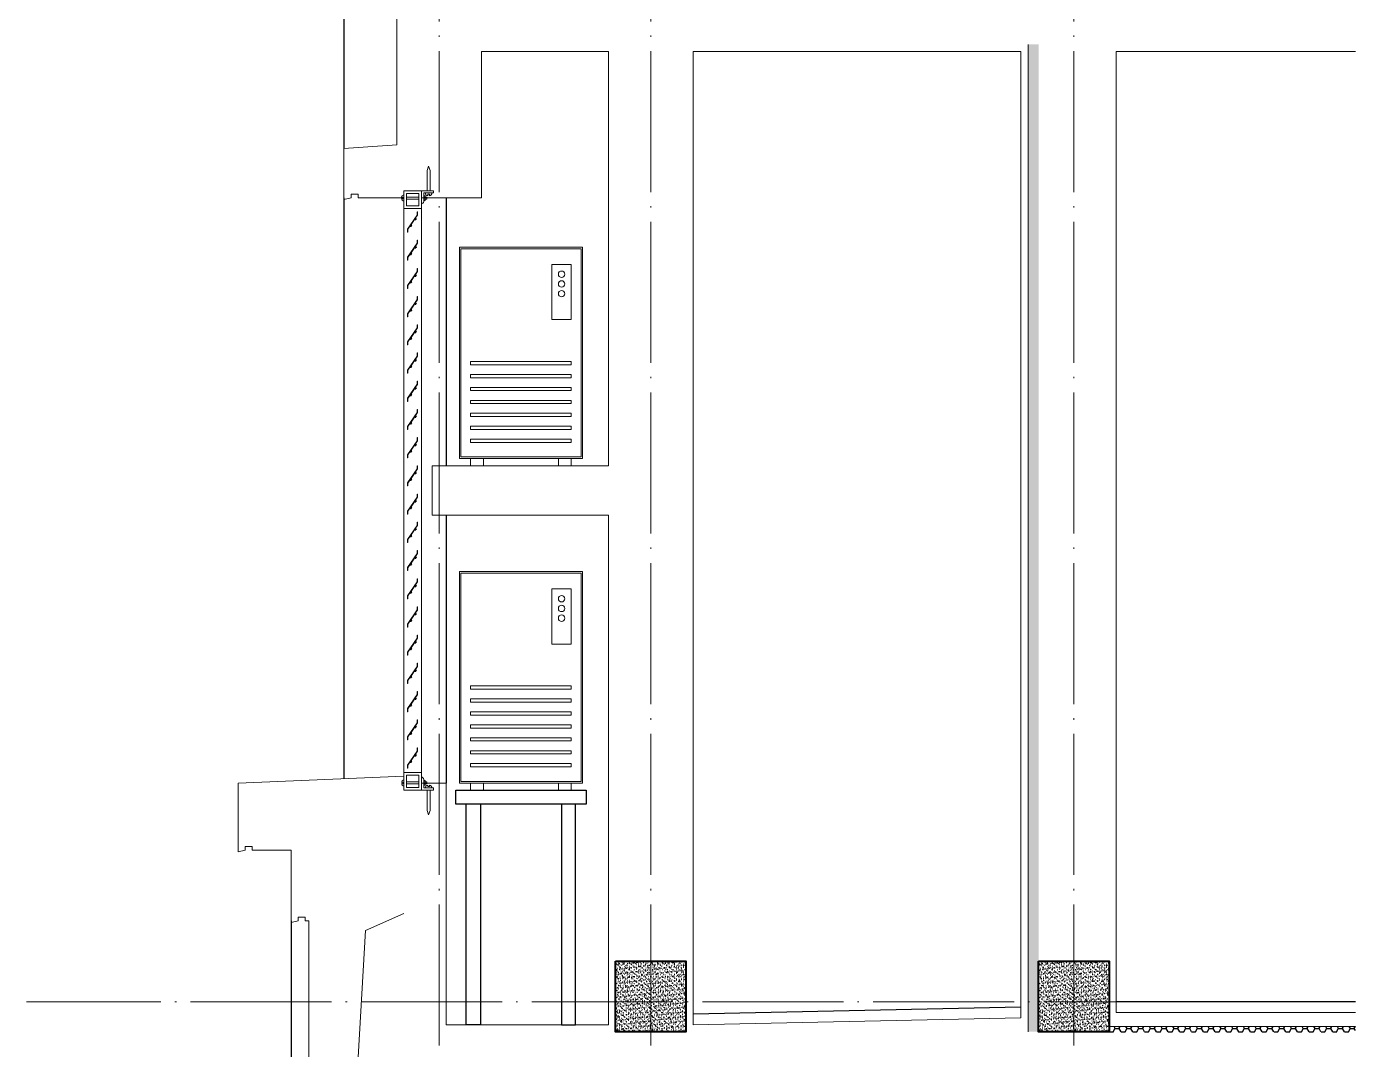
# Model space of a CAD drawing. Extents: x 27938 to 725830, y -209821 to 1628073.
# Drawn here: x 441973 to 445742, y -162778 to -159878 of the extents above; entities that cross this region are included whole.
import ezdxf

# ---------------------------------------------------------------- set-up
doc = ezdxf.new("R2010")
doc.units = 0
doc.header["$LTSCALE"] = 1000
doc.header["$MEASUREMENT"] = 0
doc.linetypes.add('DOTE', pattern=[2.42, 2, -0.2, 0.02, -0.2])
for name, color, linetype, lineweight in [('DOTE', 19, 'DOTE', 9), ('PUB_HATCH', 8, 'Continuous', 9), ('WALL', 9, 'Continuous', 40), ('内粉刷', 37, 'Continuous', 9), ('平面-空调室外机', 143, 'Continuous', 9), ('立面-洞口示意', 152, 'Continuous', 13), ('立面-百叶', 36, 'Continuous', 9)]:
    doc.layers.add(name, color=color, linetype=linetype, lineweight=lineweight)
for name, color, linetype in [('看线', 251, 'Continuous'), ('空调外机', 8, 'Continuous'), ('立面-看线', 251, 'Continuous')]:
    doc.layers.add(name, color=color, linetype=linetype)

# ---------------------------------------------------------------- blocks, each defined once
blk = doc.blocks.new('kongtiao')
for p, q in [((-338.7, 49), (-338.7, -550.8)), ((11, 49), (-338.7, 49)), ((-334.1, 44.4), (-334.1, -546.2)), ((6.4, 44.4), (-334.1, 44.4)), ((6.4, -546.2), (6.4, 44.4)), ((11, -550.8), (11, 49)), ((-76.2, -0.5), (-76.2, -156.5)), ((-21.1, -0.5), (-76.2, -0.5)), ((-21.1, -156.5), (-21.1, -0.5)), ((-76.2, -156.5), (-21.1, -156.5)), ((-338.7, -550.8), (11, -550.8)), ((-334.1, -546.2), (6.4, -546.2)), ((-306.6, -550.8), (-306.6, -571.2)), ((-269.8, -571.2), (-269.8, -550.8)), ((-57.9, -571.2), (-57.9, -550.8)), ((-21.1, -550.8), (-21.1, -571.2)), ((-306.6, -571.2), (-269.8, -571.2)), ((-21.1, -571.2), (-57.9, -571.2))]:
    blk.add_line(p, q)
for points in [[(-306.6, -275.4), (-21.1, -275.4), (-21.1, -284.6), (-306.6, -284.6)], [(-306.6, -312.1), (-21.1, -312.1), (-21.1, -321.3), (-306.6, -321.3)], [(-306.6, -348.8), (-21.1, -348.8), (-21.1, -358), (-306.6, -358)], [(-306.6, -385.6), (-21.1, -385.6), (-21.1, -394.7), (-306.6, -394.7)], [(-306.6, -422.3), (-21.1, -422.3), (-21.1, -431.5), (-306.6, -431.5)], [(-306.6, -459), (-21.1, -459), (-21.1, -468.2), (-306.6, -468.2)], [(-306.6, -495.7), (-21.1, -495.7), (-21.1, -504.9), (-306.6, -504.9)]]:
    blk.add_lwpolyline(points, close=True)
for centre in [(-48.7, -28), (-48.7, -55.6), (-48.7, -83.1)]:
    blk.add_circle(centre, 9.18)
blk = doc.blocks.new('GDFGDGDXAXAFDSD')
at = {"layer": '立面-百叶'}
for p, q in [((885057.2, -117828.8), (885061.1, -117816.2)), ((885057.2, -117886.1), (885057.2, -117828.8)), ((885061.1, -117816.2), (885065.4, -117828.8)), ((885065.4, -117886.1), (885065.4, -117828.8)), ((884987.9, -117904.4), (884984.4, -117904.4)), ((884987.9, -117908.9), (884984.4, -117908.9)), ((884987.9, -117904.4), (884987.9, -117908.9)), ((885033.9, -117904), (884998.9, -117904)), ((885033.9, -117910.2), (884998.9, -117910.2)), ((885041.4, -117886.1), (885075.1, -117886.1)), ((885047.6, -117892.3), (885047.6, -117917.7)), ((885047.6, -117892.3), (885075.1, -117892.3)), ((885056.8, -117904), (885047.6, -117904)), ((885056.8, -117910.2), (885047.6, -117910.2)), ((885056.8, -117910.2), (885056.8, -117904)), ((885058.8, -117896.2), (885058.8, -117900.5)), ((885058.8, -117896.2), (885064.2, -117896.2)), ((885064.2, -117896.2), (885064.2, -117900.5)), ((885075.1, -117892.3), (885075.1, -117886.1)), ((884991.4, -119536), (884991.4, -117936.1)), ((885041.4, -119536), (885041.4, -117936.1)), ((884987.9, -119563.2), (884984.4, -119563.2)), ((884987.9, -119567.8), (884984.4, -119567.8)), ((884987.9, -119567.8), (884987.9, -119563.2)), ((885033.9, -119561.9), (884998.9, -119561.9)), ((885033.9, -119568.2), (884998.9, -119568.2)), ((885047.6, -119579.8), (885047.6, -119554.4)), ((885056.8, -119561.9), (885047.6, -119561.9)), ((885056.8, -119568.2), (885047.6, -119568.2)), ((885047.6, -119579.8), (885075.1, -119579.8)), ((885056.8, -119561.9), (885056.8, -119568.2)), ((885058.8, -119575.9), (885058.8, -119571.7)), ((885058.8, -119575.9), (885064.2, -119575.9)), ((885064.2, -119575.9), (885064.2, -119571.7)), ((885075.1, -119579.8), (885075.1, -119586)), ((885041.4, -119586), (885075.1, -119586)), ((885057.2, -119586), (885057.2, -119643.4)), ((885065.4, -119586), (885065.4, -119643.3)), ((885057.2, -119643.4), (885061.1, -119655.9)), ((885061.1, -119655.9), (885065.4, -119643.3))]:
    blk.add_line(p, q, dxfattribs=at)
at = {"layer": '立面-百叶', "elevation": 0}
for points in [[(884991.4, -117886.1), (884991.4, -117936.1), (885041.4, -117936.1), (885041.4, -117886.1)], [(884998.9, -117893.6), (884998.9, -117928.6), (885033.9, -117928.6), (885033.9, -117893.6)]]:
    blk.add_lwpolyline(points, close=True, dxfattribs=at)
at = {"layer": '立面-百叶'}
for points in [[(885047.7, -117900.5), (885051.9, -117900.5), (885051.9, -117913.6), (885047.7, -117913.6)], [(885047.7, -119571.6), (885051.9, -119571.6), (885051.9, -119558.5), (885047.7, -119558.5)]]:
    blk.add_lwpolyline(points, dxfattribs=at)
at = {"layer": '立面-百叶', "elevation": 0}
for points in [[(885014.1, -117985.3, 0.381382), (885011.6, -117982.5, -0.56119), (885011.5, -117982.3), (885021.3, -117967.9, -0.56119), (885021.6, -117967.9, 0.381382), (885025, -117969.1, 0.433252), (885025.1, -117968.9), (885024.7, -117968.1, 0.372825), (885024.4, -117968, -2.886751), (885025.5, -117966.4, 0.372825), (885025.7, -117966.7), (885026.6, -117966.7, 0.433252), (885026.7, -117966.6, 0.381382), (885024.3, -117963.8, -0.56119), (885024.2, -117963.5), (885029.9, -117955.2), (885029.9, -117946.3), (885029, -117946.3), (885029, -117955), (885002, -117994.8), (885002, -118003.4), (885002.8, -118003.4), (885002.8, -117995.1), (885008.6, -117986.6, -0.56119), (885008.9, -117986.6, 0.381382), (885012.3, -117987.8, 0.433252), (885012.4, -117987.6), (885012.1, -117986.8, 0.372825), (885011.8, -117986.7, -2.886751), (885012.8, -117985.2, 0.372825), (885013, -117985.4), (885013.9, -117985.4, 0.433252)], [(885014.1, -118065.3, 0.381382), (885011.6, -118062.5, -0.56119), (885011.5, -118062.3), (885021.3, -118047.9, -0.56119), (885021.6, -118047.9, 0.381382), (885025, -118049.1, 0.433252), (885025.1, -118048.9), (885024.7, -118048.1, 0.372825), (885024.4, -118048, -2.886751), (885025.5, -118046.4, 0.372825), (885025.7, -118046.7), (885026.6, -118046.7, 0.433252), (885026.7, -118046.6, 0.381382), (885024.3, -118043.8, -0.56119), (885024.2, -118043.5), (885029.9, -118035.2), (885029.9, -118026.3), (885029, -118026.3), (885029, -118035), (885002, -118074.8), (885002, -118083.4), (885002.8, -118083.4), (885002.8, -118075.1), (885008.6, -118066.6, -0.56119), (885008.9, -118066.6, 0.381382), (885012.3, -118067.8, 0.433252), (885012.4, -118067.6), (885012.1, -118066.8, 0.372825), (885011.8, -118066.7, -2.886751), (885012.8, -118065.2, 0.372825), (885013, -118065.4), (885013.9, -118065.4, 0.433252)], [(885014.1, -118145.3, 0.381382), (885011.6, -118142.5, -0.56119), (885011.5, -118142.3), (885021.3, -118127.9, -0.56119), (885021.6, -118127.9, 0.381382), (885025, -118129.1, 0.433252), (885025.1, -118128.9), (885024.7, -118128.1, 0.372825), (885024.4, -118128, -2.886751), (885025.5, -118126.4, 0.372825), (885025.7, -118126.7), (885026.6, -118126.7, 0.433252), (885026.7, -118126.6, 0.381382), (885024.3, -118123.8, -0.56119), (885024.2, -118123.5), (885029.9, -118115.2), (885029.9, -118106.3), (885029, -118106.3), (885029, -118115), (885002, -118154.8), (885002, -118163.4), (885002.8, -118163.4), (885002.8, -118155.1), (885008.6, -118146.6, -0.56119), (885008.9, -118146.6, 0.381382), (885012.3, -118147.8, 0.433252), (885012.4, -118147.6), (885012.1, -118146.8, 0.372825), (885011.8, -118146.7, -2.886751), (885012.8, -118145.2, 0.372825), (885013, -118145.4), (885013.9, -118145.4, 0.433252)], [(885014.1, -118225.3, 0.381382), (885011.6, -118222.5, -0.56119), (885011.5, -118222.3), (885021.3, -118207.9, -0.56119), (885021.6, -118207.9, 0.381382), (885025, -118209.1, 0.433252), (885025.1, -118208.9), (885024.7, -118208.1, 0.372825), (885024.4, -118208, -2.886751), (885025.5, -118206.4, 0.372825), (885025.7, -118206.7), (885026.6, -118206.7, 0.433252), (885026.7, -118206.6, 0.381382), (885024.3, -118203.8, -0.56119), (885024.2, -118203.5), (885029.9, -118195.2), (885029.9, -118186.3), (885029, -118186.3), (885029, -118195), (885002, -118234.8), (885002, -118243.4), (885002.8, -118243.4), (885002.8, -118235.1), (885008.6, -118226.6, -0.56119), (885008.9, -118226.6, 0.381382), (885012.3, -118227.8, 0.433252), (885012.4, -118227.6), (885012.1, -118226.8, 0.372825), (885011.8, -118226.7, -2.886751), (885012.8, -118225.2, 0.372825), (885013, -118225.4), (885013.9, -118225.4, 0.433252)], [(885014.1, -118305.3, 0.381382), (885011.6, -118302.5, -0.56119), (885011.5, -118302.3), (885021.3, -118287.9, -0.56119), (885021.6, -118287.9, 0.381382), (885025, -118289.1, 0.433252), (885025.1, -118288.9), (885024.7, -118288.1, 0.372825), (885024.4, -118288, -2.886751), (885025.5, -118286.4, 0.372825), (885025.7, -118286.7), (885026.6, -118286.7, 0.433252), (885026.7, -118286.6, 0.381382), (885024.3, -118283.8, -0.56119), (885024.2, -118283.5), (885029.9, -118275.2), (885029.9, -118266.3), (885029, -118266.3), (885029, -118275), (885002, -118314.8), (885002, -118323.4), (885002.8, -118323.4), (885002.8, -118315.1), (885008.6, -118306.6, -0.56119), (885008.9, -118306.6, 0.381382), (885012.3, -118307.8, 0.433252), (885012.4, -118307.6), (885012.1, -118306.8, 0.372825), (885011.8, -118306.7, -2.886751), (885012.8, -118305.2, 0.372825), (885013, -118305.4), (885013.9, -118305.4, 0.433252)], [(885014.1, -118385.3, 0.381382), (885011.6, -118382.5, -0.56119), (885011.5, -118382.3), (885021.3, -118367.9, -0.56119), (885021.6, -118367.9, 0.381382), (885025, -118369.1, 0.433252), (885025.1, -118368.9), (885024.7, -118368.1, 0.372825), (885024.4, -118368, -2.886751), (885025.5, -118366.4, 0.372825), (885025.7, -118366.7), (885026.6, -118366.7, 0.433252), (885026.7, -118366.6, 0.381382), (885024.3, -118363.8, -0.56119), (885024.2, -118363.5), (885029.9, -118355.2), (885029.9, -118346.3), (885029, -118346.3), (885029, -118355), (885002, -118394.8), (885002, -118403.4), (885002.8, -118403.4), (885002.8, -118395.1), (885008.6, -118386.6, -0.56119), (885008.9, -118386.6, 0.381382), (885012.3, -118387.8, 0.433252), (885012.4, -118387.6), (885012.1, -118386.8, 0.372825), (885011.8, -118386.7, -2.886751), (885012.8, -118385.2, 0.372825), (885013, -118385.4), (885013.9, -118385.4, 0.433252)], [(885014.1, -118465.3, 0.381382), (885011.6, -118462.5, -0.56119), (885011.5, -118462.3), (885021.3, -118447.9, -0.56119), (885021.6, -118447.9, 0.381382), (885025, -118449.1, 0.433252), (885025.1, -118448.9), (885024.7, -118448.1, 0.372825), (885024.4, -118448, -2.886751), (885025.5, -118446.4, 0.372825), (885025.7, -118446.7), (885026.6, -118446.7, 0.433252), (885026.7, -118446.6, 0.381382), (885024.3, -118443.8, -0.56119), (885024.2, -118443.5), (885029.9, -118435.2), (885029.9, -118426.3), (885029, -118426.3), (885029, -118435), (885002, -118474.8), (885002, -118483.4), (885002.8, -118483.4), (885002.8, -118475.1), (885008.6, -118466.6, -0.56119), (885008.9, -118466.6, 0.381382), (885012.3, -118467.8, 0.433252), (885012.4, -118467.6), (885012.1, -118466.8, 0.372825), (885011.8, -118466.7, -2.886751), (885012.8, -118465.2, 0.372825), (885013, -118465.4), (885013.9, -118465.4, 0.433252)], [(885014.1, -118545.3, 0.381382), (885011.6, -118542.5, -0.56119), (885011.5, -118542.3), (885021.3, -118527.9, -0.56119), (885021.6, -118527.9, 0.381382), (885025, -118529.1, 0.433252), (885025.1, -118528.9), (885024.7, -118528.1, 0.372825), (885024.4, -118528, -2.886751), (885025.5, -118526.4, 0.372825), (885025.7, -118526.7), (885026.6, -118526.7, 0.433252), (885026.7, -118526.6, 0.381382), (885024.3, -118523.8, -0.56119), (885024.2, -118523.5), (885029.9, -118515.2), (885029.9, -118506.3), (885029, -118506.3), (885029, -118515), (885002, -118554.8), (885002, -118563.4), (885002.8, -118563.4), (885002.8, -118555.1), (885008.6, -118546.6, -0.56119), (885008.9, -118546.6, 0.381382), (885012.3, -118547.8, 0.433252), (885012.4, -118547.6), (885012.1, -118546.8, 0.372825), (885011.8, -118546.7, -2.886751), (885012.8, -118545.2, 0.372825), (885013, -118545.4), (885013.9, -118545.4, 0.433252)], [(885014.1, -118625.3, 0.381382), (885011.6, -118622.5, -0.56119), (885011.5, -118622.3), (885021.3, -118607.9, -0.56119), (885021.6, -118607.9, 0.381382), (885025, -118609.1, 0.433252), (885025.1, -118608.9), (885024.7, -118608.1, 0.372825), (885024.4, -118608, -2.886751), (885025.5, -118606.4, 0.372825), (885025.7, -118606.7), (885026.6, -118606.7, 0.433252), (885026.7, -118606.6, 0.381382), (885024.3, -118603.8, -0.56119), (885024.2, -118603.5), (885029.9, -118595.2), (885029.9, -118586.3), (885029, -118586.3), (885029, -118595), (885002, -118634.8), (885002, -118643.4), (885002.8, -118643.4), (885002.8, -118635.1), (885008.6, -118626.6, -0.56119), (885008.9, -118626.6, 0.381382), (885012.3, -118627.8, 0.433252), (885012.4, -118627.6), (885012.1, -118626.8, 0.372825), (885011.8, -118626.7, -2.886751), (885012.8, -118625.2, 0.372825), (885013, -118625.4), (885013.9, -118625.4, 0.433252)], [(885014.1, -118705.3, 0.381382), (885011.6, -118702.5, -0.56119), (885011.5, -118702.3), (885021.3, -118687.9, -0.56119), (885021.6, -118687.9, 0.381382), (885025, -118689.1, 0.433252), (885025.1, -118688.9), (885024.7, -118688.1, 0.372825), (885024.4, -118688, -2.886751), (885025.5, -118686.4, 0.372825), (885025.7, -118686.7), (885026.6, -118686.7, 0.433252), (885026.7, -118686.6, 0.381382), (885024.3, -118683.8, -0.56119), (885024.2, -118683.5), (885029.9, -118675.2), (885029.9, -118666.3), (885029, -118666.3), (885029, -118675), (885002, -118714.8), (885002, -118723.4), (885002.8, -118723.4), (885002.8, -118715.1), (885008.6, -118706.6, -0.56119), (885008.9, -118706.6, 0.381382), (885012.3, -118707.8, 0.433252), (885012.4, -118707.6), (885012.1, -118706.8, 0.372825), (885011.8, -118706.7, -2.886751), (885012.8, -118705.2, 0.372825), (885013, -118705.4), (885013.9, -118705.4, 0.433252)], [(885014.1, -118785.3, 0.381382), (885011.6, -118782.5, -0.56119), (885011.5, -118782.3), (885021.3, -118767.9, -0.56119), (885021.6, -118767.9, 0.381382), (885025, -118769.1, 0.433252), (885025.1, -118768.9), (885024.7, -118768.1, 0.372825), (885024.4, -118768, -2.886751), (885025.5, -118766.4, 0.372825), (885025.7, -118766.7), (885026.6, -118766.7, 0.433252), (885026.7, -118766.6, 0.381382), (885024.3, -118763.8, -0.56119), (885024.2, -118763.5), (885029.9, -118755.2), (885029.9, -118746.3), (885029, -118746.3), (885029, -118755), (885002, -118794.8), (885002, -118803.4), (885002.8, -118803.4), (885002.8, -118795.1), (885008.6, -118786.6, -0.56119), (885008.9, -118786.6, 0.381382), (885012.3, -118787.8, 0.433252), (885012.4, -118787.6), (885012.1, -118786.8, 0.372825), (885011.8, -118786.7, -2.886751), (885012.8, -118785.2, 0.372825), (885013, -118785.4), (885013.9, -118785.4, 0.433252)], [(885014.1, -118865.3, 0.381382), (885011.6, -118862.5, -0.56119), (885011.5, -118862.3), (885021.3, -118847.9, -0.56119), (885021.6, -118847.9, 0.381382), (885025, -118849.1, 0.433252), (885025.1, -118848.9), (885024.7, -118848.1, 0.372825), (885024.4, -118848, -2.886751), (885025.5, -118846.4, 0.372825), (885025.7, -118846.7), (885026.6, -118846.7, 0.433252), (885026.7, -118846.6, 0.381382), (885024.3, -118843.8, -0.56119), (885024.2, -118843.5), (885029.9, -118835.2), (885029.9, -118826.3), (885029, -118826.3), (885029, -118835), (885002, -118874.8), (885002, -118883.4), (885002.8, -118883.4), (885002.8, -118875.1), (885008.6, -118866.6, -0.56119), (885008.9, -118866.6, 0.381382), (885012.3, -118867.8, 0.433252), (885012.4, -118867.6), (885012.1, -118866.8, 0.372825), (885011.8, -118866.7, -2.886751), (885012.8, -118865.2, 0.372825), (885013, -118865.4), (885013.9, -118865.4, 0.433252)], [(885014.1, -118945.3, 0.381382), (885011.6, -118942.5, -0.56119), (885011.5, -118942.3), (885021.3, -118927.9, -0.56119), (885021.6, -118927.9, 0.381382), (885025, -118929.1, 0.433252), (885025.1, -118928.9), (885024.7, -118928.1, 0.372825), (885024.4, -118928, -2.886751), (885025.5, -118926.4, 0.372825), (885025.7, -118926.7), (885026.6, -118926.7, 0.433252), (885026.7, -118926.6, 0.381382), (885024.3, -118923.8, -0.56119), (885024.2, -118923.5), (885029.9, -118915.2), (885029.9, -118906.3), (885029, -118906.3), (885029, -118915), (885002, -118954.8), (885002, -118963.4), (885002.8, -118963.4), (885002.8, -118955.1), (885008.6, -118946.6, -0.56119), (885008.9, -118946.6, 0.381382), (885012.3, -118947.8, 0.433252), (885012.4, -118947.6), (885012.1, -118946.8, 0.372825), (885011.8, -118946.7, -2.886751), (885012.8, -118945.2, 0.372825), (885013, -118945.4), (885013.9, -118945.4, 0.433252)], [(885014.1, -119025.3, 0.381382), (885011.6, -119022.5, -0.56119), (885011.5, -119022.3), (885021.3, -119007.9, -0.56119), (885021.6, -119007.9, 0.381382), (885025, -119009.1, 0.433252), (885025.1, -119008.9), (885024.7, -119008.1, 0.372825), (885024.4, -119008, -2.886751), (885025.5, -119006.4, 0.372825), (885025.7, -119006.7), (885026.6, -119006.7, 0.433252), (885026.7, -119006.6, 0.381382), (885024.3, -119003.8, -0.56119), (885024.2, -119003.5), (885029.9, -118995.2), (885029.9, -118986.3), (885029, -118986.3), (885029, -118995), (885002, -119034.8), (885002, -119043.4), (885002.8, -119043.4), (885002.8, -119035.1), (885008.6, -119026.6, -0.56119), (885008.9, -119026.6, 0.381382), (885012.3, -119027.8, 0.433252), (885012.4, -119027.6), (885012.1, -119026.8, 0.372825), (885011.8, -119026.7, -2.886751), (885012.8, -119025.2, 0.372825), (885013, -119025.4), (885013.9, -119025.4, 0.433252)], [(885014.1, -119105.3, 0.381382), (885011.6, -119102.5, -0.56119), (885011.5, -119102.3), (885021.3, -119087.9, -0.56119), (885021.6, -119087.9, 0.381382), (885025, -119089.1, 0.433252), (885025.1, -119088.9), (885024.7, -119088.1, 0.372825), (885024.4, -119088, -2.886751), (885025.5, -119086.4, 0.372825), (885025.7, -119086.7), (885026.6, -119086.7, 0.433252), (885026.7, -119086.6, 0.381382), (885024.3, -119083.8, -0.56119), (885024.2, -119083.5), (885029.9, -119075.2), (885029.9, -119066.3), (885029, -119066.3), (885029, -119075), (885002, -119114.8), (885002, -119123.4), (885002.8, -119123.4), (885002.8, -119115.1), (885008.6, -119106.6, -0.56119), (885008.9, -119106.6, 0.381382), (885012.3, -119107.8, 0.433252), (885012.4, -119107.6), (885012.1, -119106.8, 0.372825), (885011.8, -119106.7, -2.886751), (885012.8, -119105.2, 0.372825), (885013, -119105.4), (885013.9, -119105.4, 0.433252)], [(885014.1, -119185.3, 0.381382), (885011.6, -119182.5, -0.56119), (885011.5, -119182.3), (885021.3, -119167.9, -0.56119), (885021.6, -119167.9, 0.381382), (885025, -119169.1, 0.433252), (885025.1, -119168.9), (885024.7, -119168.1, 0.372825), (885024.4, -119168, -2.886751), (885025.5, -119166.4, 0.372825), (885025.7, -119166.7), (885026.6, -119166.7, 0.433252), (885026.7, -119166.6, 0.381382), (885024.3, -119163.8, -0.56119), (885024.2, -119163.5), (885029.9, -119155.2), (885029.9, -119146.3), (885029, -119146.3), (885029, -119155), (885002, -119194.8), (885002, -119203.4), (885002.8, -119203.4), (885002.8, -119195.1), (885008.6, -119186.6, -0.56119), (885008.9, -119186.6, 0.381382), (885012.3, -119187.8, 0.433252), (885012.4, -119187.6), (885012.1, -119186.8, 0.372825), (885011.8, -119186.7, -2.886751), (885012.8, -119185.2, 0.372825), (885013, -119185.4), (885013.9, -119185.4, 0.433252)], [(885014.1, -119265.3, 0.381382), (885011.6, -119262.5, -0.56119), (885011.5, -119262.3), (885021.3, -119247.9, -0.56119), (885021.6, -119247.9, 0.381382), (885025, -119249.1, 0.433252), (885025.1, -119248.9), (885024.7, -119248.1, 0.372825), (885024.4, -119248, -2.886751), (885025.5, -119246.4, 0.372825), (885025.7, -119246.7), (885026.6, -119246.7, 0.433252), (885026.7, -119246.6, 0.381382), (885024.3, -119243.8, -0.56119), (885024.2, -119243.5), (885029.9, -119235.2), (885029.9, -119226.3), (885029, -119226.3), (885029, -119235), (885002, -119274.8), (885002, -119283.4), (885002.8, -119283.4), (885002.8, -119275.1), (885008.6, -119266.6, -0.56119), (885008.9, -119266.6, 0.381382), (885012.3, -119267.8, 0.433252), (885012.4, -119267.6), (885012.1, -119266.8, 0.372825), (885011.8, -119266.7, -2.886751), (885012.8, -119265.2, 0.372825), (885013, -119265.4), (885013.9, -119265.4, 0.433252)], [(885014.1, -119345.3, 0.381382), (885011.6, -119342.5, -0.56119), (885011.5, -119342.3), (885021.3, -119327.9, -0.56119), (885021.6, -119327.9, 0.381382), (885025, -119329.1, 0.433252), (885025.1, -119328.9), (885024.7, -119328.1, 0.372825), (885024.4, -119328, -2.886751), (885025.5, -119326.4, 0.372825), (885025.7, -119326.7), (885026.6, -119326.7, 0.433252), (885026.7, -119326.6, 0.381382), (885024.3, -119323.8, -0.56119), (885024.2, -119323.5), (885029.9, -119315.2), (885029.9, -119306.3), (885029, -119306.3), (885029, -119315), (885002, -119354.8), (885002, -119363.4), (885002.8, -119363.4), (885002.8, -119355.1), (885008.6, -119346.6, -0.56119), (885008.9, -119346.6, 0.381382), (885012.3, -119347.8, 0.433252), (885012.4, -119347.6), (885012.1, -119346.8, 0.372825), (885011.8, -119346.7, -2.886751), (885012.8, -119345.2, 0.372825), (885013, -119345.4), (885013.9, -119345.4, 0.433252)], [(885014.1, -119425.3, 0.381382), (885011.6, -119422.5, -0.56119), (885011.5, -119422.3), (885021.3, -119407.9, -0.56119), (885021.6, -119407.9, 0.381382), (885025, -119409.1, 0.433252), (885025.1, -119408.9), (885024.7, -119408.1, 0.372825), (885024.4, -119408, -2.886751), (885025.5, -119406.4, 0.372825), (885025.7, -119406.7), (885026.6, -119406.7, 0.433252), (885026.7, -119406.6, 0.381382), (885024.3, -119403.8, -0.56119), (885024.2, -119403.5), (885029.9, -119395.2), (885029.9, -119386.3), (885029, -119386.3), (885029, -119395), (885002, -119434.8), (885002, -119443.4), (885002.8, -119443.4), (885002.8, -119435.1), (885008.6, -119426.6, -0.56119), (885008.9, -119426.6, 0.381382), (885012.3, -119427.8, 0.433252), (885012.4, -119427.6), (885012.1, -119426.8, 0.372825), (885011.8, -119426.7, -2.886751), (885012.8, -119425.2, 0.372825), (885013, -119425.4), (885013.9, -119425.4, 0.433252)], [(885014.1, -119505.3, 0.381382), (885011.6, -119502.5, -0.56119), (885011.5, -119502.3), (885021.3, -119487.9, -0.56119), (885021.6, -119487.9, 0.381382), (885025, -119489.1, 0.433252), (885025.1, -119488.9), (885024.7, -119488.1, 0.372825), (885024.4, -119488, -2.886751), (885025.5, -119486.4, 0.372825), (885025.7, -119486.7), (885026.6, -119486.7, 0.433252), (885026.7, -119486.6, 0.381382), (885024.3, -119483.8, -0.56119), (885024.2, -119483.5), (885029.9, -119475.2), (885029.9, -119466.3), (885029, -119466.3), (885029, -119475), (885002, -119514.8), (885002, -119523.4), (885002.8, -119523.4), (885002.8, -119515.1), (885008.6, -119506.6, -0.56119), (885008.9, -119506.6, 0.381382), (885012.3, -119507.8, 0.433252), (885012.4, -119507.6), (885012.1, -119506.8, 0.372825), (885011.8, -119506.7, -2.886751), (885012.8, -119505.2, 0.372825), (885013, -119505.4), (885013.9, -119505.4, 0.433252)]]:
    blk.add_lwpolyline(points, format="xyb", close=True, dxfattribs=at)
at = {"layer": '立面-百叶'}
for points in [[(884991.4, -119586), (884991.4, -119536), (885041.4, -119536), (885041.4, -119586)], [(884998.9, -119578.5), (884998.9, -119543.5), (885033.9, -119543.5), (885033.9, -119578.5)]]:
    blk.add_lwpolyline(points, close=True, dxfattribs=at)
for centre, radius, start, end in [((884992.8, -117906.6), 8.77, 100.1805, 164.9513), ((884992.8, -117906.6), 8.77, 195.0487, 259.8195), ((885038.4, -117914.1), 9.94, 287.5787, 338.7505), ((885061.5, -117890.4), 10.4, 190.1805, 254.9513), ((885061.5, -117890.4), 10.4, 285.0487, 349.8195), ((884992.8, -119565.5), 8.77, 100.1805, 164.9513), ((884992.8, -119565.5), 8.77, 195.0487, 259.8195), ((885038.4, -119558), 9.94, 21.2495, 72.4213), ((885061.5, -119581.7), 10.4, 105.0487, 169.8195), ((885061.5, -119581.7), 10.4, 10.1805, 74.9513)]:
    blk.add_arc(centre, radius, start, end, dxfattribs=at)
blk = doc.blocks.new('bgfbfbcvcbc')
at = {"layer": '内粉刷'}
for points in [[(1080851.9, -166685.9), (1080961.9, -166685.9), (1080961.9, -167136), (1080811.9, -167146), (1080811.9, -167285.9)], [(1081031.9, -167285.9), (1081201.9, -167285.9), (1081201.9, -166870.9), (1081561.9, -166870.9)], [(1081801.9, -166870.9), (1082731.9, -166870.9)], [(1083680.5, -166870.9), (1083001.9, -166870.9)], [(1080851.9, -167285.9), (1080851.9, -167275.9), (1080831.9, -167275.9), (1080831.9, -167285.9), (1080811.9, -167290.9), (1080811.9, -167285.9)], [(1080851.9, -167285.9), (1080981.9, -167285.9)]]:
    blk.add_lwpolyline(points, dxfattribs=at)
at = {"layer": '看线'}
blk.add_line((1080811.9, -166685.9), (1080811.9, -167146), dxfattribs=at)

msp = doc.modelspace()

# ---------------------------------------------------------------- hatches: boundary and pattern name
at = {"layer": '立面-看线'}
h = msp.add_hatch(dxfattribs=at)
h.set_pattern_fill('HONEY', color=256, scale=7, angle=90)
h.set_pattern_definition([(90, (830205.284, -963896.272), (-9.623705, 16.66875), [11.1125, -22.225]), (210, (830205.284, -963896.272), (-9.62370845, -16.66874801), [11.1125, -22.225]), (150, (830205.284, -963896.272), (-19.24741345, 1.99e-06), [-22.225, 11.1125])])
edge = h.paths.add_edge_path()
edge.add_line((444816, -162728), (444843.3, -162728))
edge.add_line((444843.3, -162728), (444843.3, -159928))
edge.add_line((444843.3, -159928), (444813.3, -159928))
edge.add_line((444813.3, -159928), (444813.3, -162728))
h = msp.add_hatch(dxfattribs=at)
h.set_pattern_fill('碎沙', color=256, scale=4)
h.set_pattern_definition([(37.5, (-357409.908, -548089.9845), (-0.32000626, 9.78826475), [0, -7.7216, 0, -8.636, 0, -8.255]), (7.5, (-357409.908, -548089.985), (8.99046566, 14.33650201), [0, -4.1656, 0, -6.9596, 0, -2.667]), (327.5, (-357416.156, -548089.9845), (15.819847405, 0.02874369), [0, -2.54, 0, -9.144, 0, -11.938]), (317.5, (-357416.156, -548089.985), (15.27112905, 4.45858647), [0, -1.27, 0, -5.9944, 0, -6.858])])
h.paths.add_polyline_path([(443643.3, -162728), (443843.3, -162728), (443843.3, -162528), (443643.3, -162528)])
h = msp.add_hatch(dxfattribs=at)
h.set_pattern_fill('碎沙', color=256, scale=4)
h.set_pattern_definition([(37.5, (-356209.908, -548089.9845), (-0.32000626, 9.78826475), [0, -7.7216, 0, -8.636, 0, -8.255]), (7.5, (-356209.908, -548089.985), (8.99046566, 14.33650201), [0, -4.1656, 0, -6.9596, 0, -2.667]), (327.5, (-356216.156, -548089.9845), (15.819847405, 0.02874369), [0, -2.54, 0, -9.144, 0, -11.938]), (317.5, (-356216.156, -548089.985), (15.27112905, 4.45858647), [0, -1.27, 0, -5.9944, 0, -6.858])])
h.paths.add_polyline_path([(444843.3, -162728), (445043.3, -162728), (445043.3, -162528), (444843.3, -162528)])
h = msp.add_hatch(dxfattribs=at)
h.set_pattern_fill('HONEY', color=256, scale=7)
h.set_pattern_definition([(0, (-356305.937, -548089.9845), (16.66875, 9.623705), [11.1125, -22.225]), (120, (-356305.937, -548089.9845), (-16.66874801, 9.62370845), [11.1125, -22.225]), (60, (-356305.937, -548089.9845), (1.99e-06, 19.24741345), [-22.225, 11.1125])])
h.paths.add_polyline_path([(445741.9, -162713), (445043.3, -162713), (445043.3, -162728), (445741.9, -162728)])

# ---------------------------------------------------------------- linework, layer by layer
at = {"layer": 'DOTE', "linetype": 'DOTE', "ltscale": 0.2}
for p, q in [((443143.3, -169543), (443143.3, -149943)), ((443743.3, -169543), (443743.3, -149943)), ((444943.3, -169543), (444943.3, -149943)), ((445741.9, -162643), (441973.1, -162643))]:
    msp.add_line(p, q, dxfattribs=at)
at = {"layer": 'PUB_HATCH', "color": 215, "true_color": 0xa953a0}
for p, q in [((444813.3, -159928), (444813.3, -162728)), ((445043.3, -162713), (445741.9, -162713))]:
    msp.add_line(p, q, dxfattribs=at)
at = {"layer": 'WALL'}
for points in [[(443643.3, -162528), (443843.3, -162528), (443843.3, -162728), (443643.3, -162728)], [(444843.3, -162528), (445043.3, -162528), (445043.3, -162728), (444843.3, -162728)]]:
    msp.add_lwpolyline(points, close=True, dxfattribs=at)
at = {"layer": '内粉刷'}
msp.add_line((445063.3, -162673), (445063.3, -159948), dxfattribs=at)
for points in [[(443163.3, -162708), (443623.3, -162708), (443623.3, -161263), (443123.3, -161263), (443123.3, -161123), (443623.3, -161123), (443623.3, -159948)], [(443863.3, -162708), (443863.3, -159948)], [(444793.3, -162688), (444793.3, -159948)], [(443043.3, -162003), (442573.3, -162023), (442573.3, -162213)], [(443163.3, -162708), (443163.3, -162023), (443093.3, -162023)], [(442613.3, -162213), (442613.3, -162203), (442593.3, -162203), (442593.3, -162213), (442573.3, -162218), (442573.3, -162213)], [(442613.3, -162213), (442723.3, -162213), (442723.3, -162413)], [(442763.3, -162413), (442763.3, -162403), (442743.3, -162403), (442743.3, -162413), (442723.3, -162418), (442723.3, -162413)], [(442763.3, -162413), (442773.3, -162413), (442773.3, -163263)], [(444793.3, -162688), (443863.3, -162708)], [(445741.9, -162673), (445063.3, -162673)]]:
    msp.add_lwpolyline(points, dxfattribs=at)
at = {"layer": '看线'}
for p, q in [((442873.3, -160363), (442873.3, -162010.2)), ((443163.3, -160363), (443163.3, -161123)), ((443163.3, -161263), (443163.3, -162023))]:
    msp.add_line(p, q, dxfattribs=at)
at = {"layer": '看线', "color": 252}
msp.add_line((442723.3, -162413), (442723.3, -168593), dxfattribs=at)
at = {"layer": '看线', "color": 32}
for points in [[(445741.9, -162643), (445063.3, -162643)], [(444793.3, -162658), (443863.3, -162678)]]:
    msp.add_lwpolyline(points, dxfattribs=at)
at = {"layer": '空调外机', "linetype": 'Continuous'}
msp.add_lwpolyline([(443560.3, -162083), (443190.3, -162083), (443190.3, -162043), (443560.3, -162043)], close=True, dxfattribs=at)
for points in [[(443260.3, -162083), (443260.3, -162708), (443220.3, -162708), (443220.3, -162083)], [(443490.3, -162083), (443490.3, -162708), (443530.3, -162708), (443530.3, -162083)]]:
    msp.add_lwpolyline(points, dxfattribs=at)
at = {"layer": '立面-洞口示意'}
msp.add_lwpolyline([(442893.3, -163143), (442934.3, -162440.9), (443043.3, -162393)], dxfattribs=at)

# ---------------------------------------------------------------- block references
for name, p in [('bgfbfbcvcbc', (-637938.6, 6922.9)), ('GDFGDGDXAXAFDSD', (-441948.1, -42456.9))]:
    msp.add_blockref(name, p)
at = {"layer": '平面-空调室外机'}
for p in [(443539.2, -160551.9), (443539.2, -161471.9)]:
    msp.add_blockref('kongtiao', p, dxfattribs=at)

doc.saveas('drawing.dxf')
